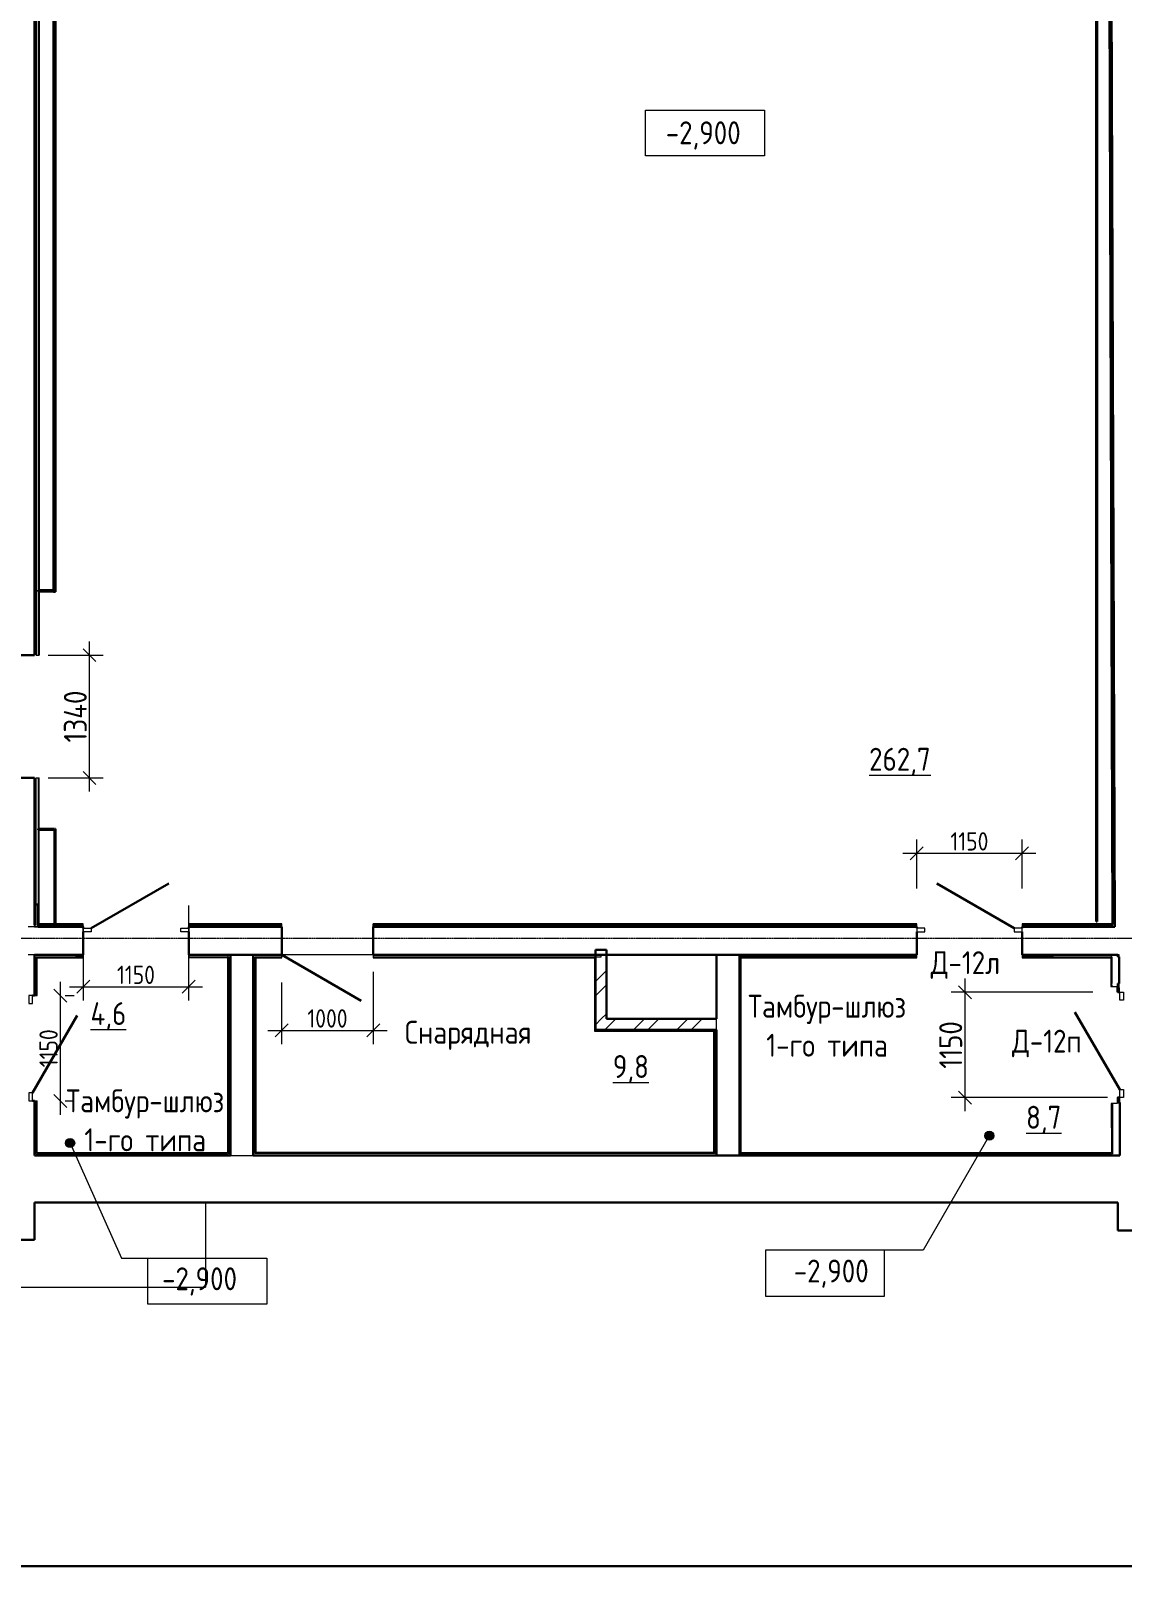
# Model space of a CAD drawing. Header units: millimetres. Extents: x 504091 to 2165846, y 135022 to 442887.
# Drawn here: x 586422 to 598335, y 211142 to 227906 of the extents above; entities that cross this region are included whole.
import ezdxf

# ---------------------------------------------------------------- set-up
doc = ezdxf.new("R2010")
doc.units = ezdxf.units.MM
doc.linetypes.add('ADSK_Линия сетки', pattern=[25, 20, -2.5, 0, -2.5])
doc.linetypes.add('осеваяX2', pattern=[4, 2.5, -0.5, 0.5, -0.5])
doc.layers.get('Defpoints').update_dxf_attribs({"color": 255})
for name, color, linetype, lineweight in [('Аннотация', 7, 'Continuous', 9), ('Двери', 7, 'Continuous', 20), ('Марки дверей', 7, 'Continuous', 20), ('Марки помещений', 7, 'Continuous', 20), ('Оси', 165, 'осеваяX2', 13), ('отметки', 7, 'Continuous', 20), ('Перекрытие', 7, 'Continuous', 18), ('размеры', 7, 'Continuous', 9), ('Стены внутренние', 7, 'Continuous', 18), ('Стены несущие', 7, 'Continuous', 30), ('Стены отделка', 7, 'Continuous', 30), ('Стены штриховка', 7, 'Continuous', 18)]:
    doc.layers.add(name, color=color, linetype=linetype, lineweight=lineweight)
doc.layers.add('Штриховка', color=252, linetype='Continuous')
doc.styles.add('GOST Common_1', font='GOST_Common.ttf', dxfattribs={"width": 0.9, "height": 250})
doc.styles.add('GOST Common_2', font='GOST_Common.ttf', dxfattribs={"width": 0.9, "height": 200})
doc.styles.add('GOST Common_4', font='GOST_Common.ttf', dxfattribs={"width": 0.9, "height": 200})
doc.dimstyles.new('ADSK_Основной_2_5_мм', dxfattribs={"dimscale": 304.8, "dimtxt": 251.428749, "dimasz": 0.463911, "dimexe": 0.492126, "dimexo": 0.492126, "dimgap": 0.098425, "dimtad": 1, "dimdec": 3, "dimrnd": 0.001, "dimdsep": 46, "dimtxsty": 'GOST Common_1', "dimblk1": 'OBLIQUE', "dimblk2": 'OBLIQUE', "dimsah": 1, "dimcen": 0.09, "dimdle": 0.492126, "dimazin": 2, "dimtfac": 1, "dimtdec": 4, "dimtix": 1, "dimtmove": 0, "dimatfit": 3, "dimfxl": 0, "dimtvp": 1, "dimtolj": 1, "dimtzin": 0, "dimlwd": 20, "dimlwe": 20, "dimarcsym": 0})
doc.dimstyles.new('ADSK_Основной_2_5_мм_Округление_до_1_мм', dxfattribs={"dimscale": 304.8, "dimtxt": 251.428749, "dimasz": 0.463911, "dimexe": 0.492126, "dimexo": 0.492126, "dimgap": 0.098425, "dimtad": 1, "dimdec": 0, "dimdsep": 46, "dimtxsty": 'GOST Common_1', "dimblk1": 'OBLIQUE', "dimblk2": 'OBLIQUE', "dimsah": 1, "dimcen": 0.09, "dimdle": 0.492126, "dimazin": 2, "dimtfac": 1, "dimtdec": 4, "dimtix": 1, "dimtmove": 0, "dimatfit": 3, "dimfxl": 0, "dimtvp": 1, "dimtolj": 1, "dimtzin": 0, "dimlwd": 20, "dimlwe": 20, "dimarcsym": 0})
doc.dimstyles.new('ADSK_Основной_2_мм', dxfattribs={"dimscale": 304.8, "dimtxt": 201.142999, "dimasz": 0.463911, "dimexe": 0.492126, "dimexo": 0.492126, "dimgap": 0.098425, "dimtad": 1, "dimrnd": 0.01, "dimdsep": 46, "dimtxsty": 'GOST Common_4', "dimblk1": 'OBLIQUE', "dimblk2": 'OBLIQUE', "dimsah": 1, "dimcen": 0.09, "dimdle": 0.492126, "dimazin": 2, "dimtfac": 1, "dimtdec": 4, "dimtix": 1, "dimtmove": 0, "dimatfit": 3, "dimfxl": 0, "dimtvp": 1, "dimtolj": 1, "dimtzin": 0, "dimlwd": 20, "dimlwe": 20, "dimarcsym": 0})
pattern_1 = [(45, (568099.94, 197753.52), (-235.7317, 235.7317), []), (45, (568257.1, 197753.52), (-235.7317, 235.7317), [])]

# ---------------------------------------------------------------- blocks, each defined once
blk = doc.blocks.new('АС_Дверь_Однопольная_Алюминиевая - 1150х2200 алюм ост EIW30 Д12п-6524472-План подвала')
at = {"layer": 'Двери'}
for p, q in [((-450, -420), (-363, -420)), ((-450, -460), (-450, -420)), ((-363, -460), (-450, -460)), ((-363, -420), (-363, -460)), ((613, -420), (700, -420)), ((613, -460), (613, -420)), ((700, -460), (613, -460)), ((700, -420), (700, -460))]:
    blk.add_line(p, q, dxfattribs=at)
at = {"layer": 'Двери', "lineweight": 30}
blk.add_line((613, -460), (-232, -948), dxfattribs=at)
blk = doc.blocks.new('АС_Дверь_Однопольная_Алюминиевая - 1150х2200 алюм ост EIW30 Д12л-6958117-План подвала')
at = {"layer": 'Двери'}
for p, q in [((-363, -420), (-450, -420)), ((-450, -420), (-450, -460)), ((-450, -460), (-363, -460)), ((-363, -460), (-363, -420)), ((700, -420), (613, -420)), ((613, -420), (613, -460)), ((613, -460), (700, -460)), ((700, -460), (700, -420))]:
    blk.add_line(p, q, dxfattribs=at)
at = {"layer": 'Двери', "lineweight": 30}
blk.add_line((-363, -460), (482, -948), dxfattribs=at)
blk = doc.blocks.new('АС_Дверь_Однопольная_Алюминиевая - 1150х2200 алюм ост EIW30 Д12л-6525024-План подвала')
at = {"layer": 'Двери'}
for p, q in [((-363, -98), (-450, -98)), ((-450, -98), (-450, -138)), ((-450, -138), (-363, -138)), ((-363, -138), (-363, -98)), ((700, -98), (613, -98)), ((613, -98), (613, -138)), ((613, -138), (700, -138)), ((700, -138), (700, -98))]:
    blk.add_line(p, q, dxfattribs=at)
at = {"layer": 'Двери', "lineweight": 30}
blk.add_line((-363, -138), (482, -626), dxfattribs=at)
blk = doc.blocks.new('AC_Дверь_Однопольная_Стальная - 1000х2200Н Л Д7л EI30-6473165-План подвала')
at = {"layer": 'Двери', "lineweight": 30}
blk.add_line((500, 153), (-366, 653), dxfattribs=at)
blk = doc.blocks.new('АС_Дверь_Однопольная_Алюминиевая - 1150х2200 алюм ост EIW30 Д12п-6958020-План подвала')
at = {"layer": 'Двери'}
for p, q in [((-450, -98), (-363, -98)), ((-450, -138), (-450, -98)), ((-363, -138), (-450, -138)), ((-363, -98), (-363, -138)), ((613, -98), (700, -98)), ((613, -138), (613, -98)), ((700, -138), (613, -138)), ((700, -98), (700, -138))]:
    blk.add_line(p, q, dxfattribs=at)
at = {"layer": 'Двери', "lineweight": 30}
blk.add_line((613, -138), (-232, -626), dxfattribs=at)
blk = doc.blocks.new('Высотные отметки - Рамка-12095-План подвала')
at = {"layer": 'Аннотация', "lineweight": 20}
for p, q in [((-6.5, 0), (-6.5, 5)), ((-6.5, 5), (6.5, 5)), ((6.5, 5), (6.5, 0)), ((6.5, 0), (-6.5, 0))]:
    blk.add_line(p, q, dxfattribs=at)
blk = doc.blocks.new('_Oblique')
at = {"color": 0, "linetype": 'ByBlock', "lineweight": -2}
blk.add_line((-0.5, -0.5), (0.5, 0.5), dxfattribs=at)
blk = doc.blocks.new('*D482')
at = {"layer": 'Defpoints', "color": 0, "lineweight": 20, "transparency": 16777216}
for p in [(586647, 217372), (586747, 217372), (586647, 216222)]:
    blk.add_point(p, dxfattribs=at)
at = {"layer": 'размеры', "color": 0, "lineweight": 20, "transparency": 16777216}
for p, q in [((586747, 216072), (586747, 217522)), ((586797, 217372), (586897, 217372)), ((586797, 216222), (586897, 216222))]:
    blk.add_line(p, q, dxfattribs=at)
at = {"layer": 'размеры', "color": 0, "lineweight": 20, "transparency": 16777216, "xscale": 141.4, "yscale": 141.4, "zscale": 141.4}
for p, rotation in [((586747, 217372), 90), ((586747, 216222), 270)]:
    blk.add_blockref('_Oblique', p, dxfattribs=dict(at, rotation=rotation))
at = {"layer": 'размеры', "color": 0, "lineweight": 20, "transparency": 16777216, "insert": (586617, 216797), "char_height": 200, "width": 515.47, "attachment_point": 5, "rotation": 90, "style": 'GOST Common_4'}
blk.add_mtext('\\A1;1150', dxfattribs=at)
blk = doc.blocks.new('*D483')
at = {"layer": 'Defpoints', "color": 0, "lineweight": 20, "transparency": 16777216}
for p in [(588146, 218505), (586996, 218285), (588146, 217469)]:
    blk.add_point(p, dxfattribs=at)
at = {"layer": 'размеры', "color": 0, "lineweight": 20, "transparency": 16777216}
for p, q in [((588146, 218355), (588146, 217319)), ((586996, 218135), (586996, 217319)), ((586846, 217469), (588296, 217469))]:
    blk.add_line(p, q, dxfattribs=at)
at = {"layer": 'размеры', "color": 0, "lineweight": 20, "transparency": 16777216, "xscale": 141.4, "yscale": 141.4, "zscale": 141.4, "rotation": 180}
blk.add_blockref('_Oblique', (586996, 217469), dxfattribs=at)
at = {"layer": 'размеры', "color": 0, "lineweight": 20, "transparency": 16777216, "xscale": 141.4, "yscale": 141.4, "zscale": 141.4}
blk.add_blockref('_Oblique', (588146, 217469), dxfattribs=at)
at = {"layer": 'размеры', "color": 0, "lineweight": 20, "transparency": 16777216, "insert": (587571, 217599), "char_height": 200, "width": 515.47, "attachment_point": 5, "style": 'GOST Common_4'}
blk.add_mtext('\\A1;1150', dxfattribs=at)
blk = doc.blocks.new('*D484')
at = {"layer": 'Defpoints', "color": 0, "lineweight": 20, "transparency": 16777216}
for p in [(590161, 217781), (589161, 217666), (590161, 216993)]:
    blk.add_point(p, dxfattribs=at)
at = {"layer": 'размеры', "color": 0, "lineweight": 20, "transparency": 16777216}
for p, q in [((590161, 217631), (590161, 216843)), ((589161, 217516), (589161, 216843)), ((589011, 216993), (590311, 216993))]:
    blk.add_line(p, q, dxfattribs=at)
at = {"layer": 'размеры', "color": 0, "lineweight": 20, "transparency": 16777216, "xscale": 141.4, "yscale": 141.4, "zscale": 141.4, "rotation": 180}
blk.add_blockref('_Oblique', (589161, 216993), dxfattribs=at)
at = {"layer": 'размеры', "color": 0, "lineweight": 20, "transparency": 16777216, "xscale": 141.4, "yscale": 141.4, "zscale": 141.4}
blk.add_blockref('_Oblique', (590161, 216993), dxfattribs=at)
at = {"layer": 'размеры', "color": 0, "lineweight": 20, "transparency": 16777216, "insert": (589661, 217123), "char_height": 200, "width": 560.47, "attachment_point": 5, "style": 'GOST Common_4'}
blk.add_mtext('\\A1;1000', dxfattribs=at)
blk = doc.blocks.new('*D485')
at = {"layer": 'Defpoints', "color": 0, "lineweight": 20, "transparency": 16777216}
for p in [(597242, 218926), (596092, 218390), (597242, 218390)]:
    blk.add_point(p, dxfattribs=at)
at = {"layer": 'размеры', "color": 0, "lineweight": 20, "transparency": 16777216}
for p, q in [((596092, 218540), (596092, 219076)), ((597242, 218540), (597242, 219076)), ((595942, 218926), (597392, 218926))]:
    blk.add_line(p, q, dxfattribs=at)
at = {"layer": 'размеры', "color": 0, "lineweight": 20, "transparency": 16777216, "xscale": 141.4, "yscale": 141.4, "zscale": 141.4, "rotation": 180}
blk.add_blockref('_Oblique', (596092, 218926), dxfattribs=at)
at = {"layer": 'размеры', "color": 0, "lineweight": 20, "transparency": 16777216, "xscale": 141.4, "yscale": 141.4, "zscale": 141.4}
blk.add_blockref('_Oblique', (597242, 218926), dxfattribs=at)
at = {"layer": 'размеры', "color": 0, "lineweight": 20, "transparency": 16777216, "insert": (596667, 219056), "char_height": 200, "width": 515.47, "attachment_point": 5, "style": 'GOST Common_4'}
blk.add_mtext('\\A1;1150', dxfattribs=at)
blk = doc.blocks.new('*D470')
at = {"layer": 'Defpoints', "color": 0, "lineweight": 20, "transparency": 16777216}
for p in [(598164, 217409), (596618, 216259), (598323, 216259)]:
    blk.add_point(p, dxfattribs=at)
at = {"layer": 'размеры', "color": 0, "lineweight": 20, "transparency": 16777216}
for p, q in [((596618, 217559), (596618, 216109)), ((598014, 217409), (596468, 217409)), ((598173, 216259), (596468, 216259))]:
    blk.add_line(p, q, dxfattribs=at)
at = {"layer": 'размеры', "color": 0, "lineweight": 20, "transparency": 16777216, "xscale": 141.4, "yscale": 141.4, "zscale": 141.4}
for p, rotation in [((596618, 217409), 90), ((596618, 216259), 270)]:
    blk.add_blockref('_Oblique', p, dxfattribs=dict(at, rotation=rotation))
at = {"layer": 'размеры', "color": 0, "lineweight": 20, "transparency": 16777216, "insert": (596463, 216834), "char_height": 250, "width": 644.34, "attachment_point": 5, "rotation": 90, "style": 'GOST Common_1'}
blk.add_mtext('\\A1;1150', dxfattribs=at)
blk = doc.blocks.new('*D474')
at = {"layer": 'Defpoints', "color": 0, "lineweight": 20, "transparency": 16777216}
for p in [(586462, 221089), (587064, 221089), (586462, 219749)]:
    blk.add_point(p, dxfattribs=at)
at = {"layer": 'размеры', "color": 0, "lineweight": 20, "transparency": 16777216}
for p, q in [((587064, 219599), (587064, 221239)), ((586612, 221089), (587214, 221089)), ((586612, 219749), (587214, 219749))]:
    blk.add_line(p, q, dxfattribs=at)
at = {"layer": 'размеры', "color": 0, "lineweight": 20, "transparency": 16777216, "xscale": 141.4, "yscale": 141.4, "zscale": 141.4}
for p, rotation in [((587064, 221089), 90), ((587064, 219749), 270)]:
    blk.add_blockref('_Oblique', p, dxfattribs=dict(at, rotation=rotation))
at = {"layer": 'размеры', "color": 0, "lineweight": 20, "transparency": 16777216, "insert": (586909, 220419), "char_height": 250, "width": 726.16, "attachment_point": 5, "rotation": 90, "style": 'GOST Common_1'}
blk.add_mtext('\\A1;1340', dxfattribs=at)
blk = doc.blocks.new('оси')
at = {"layer": 'Оси', "linetype": 'ADSK_Линия сетки'}
blk.add_line((-3614.3, 22400), (62615.4, 22400), dxfattribs=at)

msp = doc.modelspace()

# ---------------------------------------------------------------- hatches: boundary and pattern name
at = {"layer": 'отметки'}
h = msp.add_hatch(color=256, dxfattribs=at)
edge = h.paths.add_edge_path()
edge.add_arc((586852.0661, 215762.3987), 50, 0, 360)
h = msp.add_hatch(color=256, dxfattribs=at)
edge = h.paths.add_edge_path()
edge.add_arc((596883.86, 215842.2427), 50, 0, 360)
at = {"layer": 'Стены внутренние', "true_color": 0x0080ff}
for points in [[(586681.4068, 223265.8188), (586681.4068, 240364.8405), (586669.4068, 240364.8405), (586669.4068, 223265.8188)], [(586694.3341, 223265.8188), (586694.3341, 240390.6972), (586682.3341, 240390.6972), (586682.3341, 223265.8188)], [(598049.1248, 218179.8405), (598061.1248, 218179.8405), (598061.1248, 237779.8405), (598049.1248, 237779.8405), (598049.1248, 219136.8226)], [(586669.4068, 221779.8405), (586681.4068, 221779.8405), (586681.4068, 223265.8188), (586669.4068, 223265.8188), (586669.4068, 221784.8405)], [(586682.3341, 221779.8405), (586694.3341, 221779.8405), (586694.3341, 223265.8188), (586682.3341, 223265.8188)], [(586514.3341, 221784.8405), (586669.4068, 221784.8405), (586669.4068, 221796.8405), (586514.3341, 221796.8405)], [(586675.4068, 219181.9737), (586675.4068, 219193.9737), (586514.3341, 219193.9737), (586514.3341, 219181.9737)], [(586694.3341, 218153.9737), (586694.3341, 219193.9737), (586682.3341, 219193.9737), (586682.3341, 218153.9737)]]:
    msp.add_hatch(color=150, dxfattribs=at).paths.add_polyline_path(points)
at = {"layer": 'Стены внутренние', "lineweight": 9}
h = msp.add_hatch(dxfattribs=at)
h.set_pattern_fill('FP_2', color=256, style=0, pattern_type=2)
h.set_pattern_definition(pattern_1)
h.paths.add_polyline_path([(592587.0788, 217116.9737), (592707.0788, 217116.9737), (592707.0788, 217816.9737), (592587.0788, 217816.9737)])
h = msp.add_hatch(dxfattribs=at)
h.set_pattern_fill('FP_2', color=256, style=0, pattern_type=2)
h.set_pattern_definition(pattern_1)
h.paths.add_polyline_path([(593907.0788, 216996.9737), (593907.0788, 217116.9737), (592587.0788, 217116.9737), (592587.0788, 216996.9737), (593864.2216, 216996.9737)])

# ---------------------------------------------------------------- linework, layer by layer
at = {"layer": 'отметки', "lineweight": 20}
for p, q in [((586852.0661, 215762.3987), (587414.5145, 214504.7646)), ((596883.86, 215842.2427), (596161.5919, 214591.2377)), ((596161.5919, 214591.2377), (595091.6392, 214591.2377)), ((587414.5145, 214504.7646), (588350.7492, 214504.7646))]:
    msp.add_line(p, q, dxfattribs=at)
at = {"layer": 'отметки'}
for centre in [(586852.0661, 215762.3987), (596883.86, 215842.2427)]:
    msp.add_circle(centre, 50, dxfattribs=at)
at = {"layer": 'Перекрытие'}
for p, q in [((590161.2548, 217816.9737), (589161.2548, 217816.9737)), ((588330.204, 215115.0946), (588330.204, 214188.6204)), ((578914.9373, 214188.6204), (588330.204, 214188.6204))]:
    msp.add_line(p, q, dxfattribs=at)
at = {"layer": 'Стены внутренние'}
for p, q in [((586482.3341, 218141.9737), (586462.3341, 218141.9737)), ((586462.3341, 218121.9737), (586502.3341, 218121.9737)), ((586462.3341, 217372.2344), (586482.3341, 217372.2344))]:
    msp.add_line(p, q, dxfattribs=at)
at = {"layer": 'Стены несущие'}
for p, q in [((586462.3341, 240462.358), (586462.3341, 221088.5225)), ((586669.4068, 240364.8405), (586669.4068, 221796.8405)), ((586681.4068, 240364.8405), (586681.4068, 221779.8405)), ((586682.3341, 240390.6972), (586682.3341, 221779.8405)), ((586694.3341, 240390.6972), (586694.3341, 221779.8405)), ((598186.8382, 237987.9169), (598252.3721, 218121.9737)), ((598049.1248, 237779.8405), (598049.1248, 218179.8405)), ((598061.1248, 218179.8405), (598061.1248, 237779.8405)), ((586502.3341, 221796.8405), (586669.4068, 221796.8405)), ((586502.3341, 221796.8405), (586502.3341, 221784.8405)), ((586669.4068, 221784.8405), (586502.3341, 221784.8405)), ((586669.4068, 221779.8405), (586669.4068, 221784.8405)), ((586669.4068, 221779.8405), (586681.4068, 221779.8405)), ((586682.3341, 221779.8405), (586694.3341, 221779.8405)), ((586462.3341, 221088.5225), (585902.3341, 221088.5225)), ((586462.3341, 219748.5225), (585902.3341, 219748.5225)), ((586462.3341, 218141.9737), (586462.3341, 219748.5225)), ((586502.3341, 219193.9737), (586675.4068, 219193.9737)), ((586502.3341, 219193.9737), (586502.3341, 219181.9737)), ((586675.4068, 219181.9737), (586502.3341, 219181.9737)), ((586675.4068, 219193.9737), (586675.4068, 219181.9737)), ((586682.3341, 218153.9737), (586682.3341, 219193.9737)), ((586682.3341, 219193.9737), (586694.3341, 219193.9737)), ((586694.3341, 219193.9737), (586694.3341, 218153.9737)), ((586502.3341, 218366.0475), (586482.3341, 218366.0475)), ((586502.3341, 218121.9737), (586502.3341, 218366.0475)), ((586502.3341, 218121.9737), (586911.2548, 218121.9737)), ((586996.2548, 218121.9737), (586502.3341, 218121.9737)), ((586682.3341, 218153.9737), (586694.3341, 218153.9737)), ((586996.2548, 218106.9737), (586996.2548, 218121.9737)), ((589161.2548, 218121.9737), (588146.2548, 218121.9737)), ((588146.2548, 218106.9737), (588146.2548, 218121.9737)), ((588211.2548, 218121.9737), (589161.2548, 218121.9737)), ((589161.2548, 217816.9737), (589161.2548, 218121.9737)), ((590161.2548, 218121.9737), (596044.9373, 218121.9737)), ((590161.2548, 217816.9737), (590161.2548, 218121.9737)), ((596092.2548, 218121.9737), (590161.2548, 218121.9737)), ((596092.2548, 218106.9737), (596092.2548, 218121.9737)), ((598252.3721, 218121.9737), (597242.2548, 218121.9737)), ((597242.2548, 218121.9737), (597242.2548, 218106.9737)), ((597584.9373, 218121.9737), (598232.372, 218121.9737)), ((598049.1248, 218179.8405), (598061.1248, 218179.8405)), ((586996.2548, 217816.9737), (586996.2548, 218066.9737)), ((588146.2548, 217816.9737), (588146.2548, 218066.9737)), ((596092.2548, 217816.9737), (596092.2548, 218066.9737)), ((597242.2548, 218066.9737), (597242.2548, 217816.9737)), ((586462.3341, 217372.2889), (586462.3341, 217816.9737)), ((586462.3341, 217816.9737), (586996.2548, 217816.9737)), ((588146.2548, 217816.9737), (589161.2548, 217816.9737)), ((588601.6134, 217816.9737), (588601.6134, 215625.0946)), ((588851.6134, 215625.0946), (588851.6134, 217816.9737)), ((596092.2548, 217816.9737), (590161.2548, 217816.9737)), ((592707.0788, 217871.0241), (592587.0788, 217871.0241)), ((592587.0788, 217871.0241), (592587.0788, 216996.9737)), ((592707.0788, 217116.9737), (592707.0788, 217871.0241)), ((593907.0788, 217816.9737), (593907.0788, 217116.9737)), ((594157.0788, 215625.0946), (594157.0788, 217816.9737)), ((597242.2548, 217816.9737), (598287.2268, 217816.9737)), ((598287.2268, 217816.9737), (598287.2268, 217796.9737)), ((598287.2268, 217796.9737), (598302.0644, 217796.9737)), ((598303.0309, 217503.5225), (598302.0644, 217796.9737)), ((598287.2268, 217503.5225), (598287.2268, 217408.5225)), ((598303.0309, 217503.5225), (598287.2268, 217503.5225)), ((598303.0309, 217503.5225), (598303.0309, 217503.5225)), ((586462.3341, 217372.2889), (586442.3341, 217372.2889)), ((598287.2268, 217408.5225), (598307.2268, 217408.5225)), ((593907.0788, 217116.9737), (592707.0788, 217116.9737)), ((592587.0788, 216996.9737), (593907.0788, 216996.9737)), ((593907.0788, 215625.0946), (593907.0788, 216996.9737)), ((586462.3341, 216222.2889), (586442.3341, 216222.2889)), ((586462.3341, 215625.0946), (586462.3341, 216222.2889)), ((598287.2268, 216258.5225), (598287.2268, 216203.5225)), ((598307.2268, 216258.5225), (598287.2268, 216258.5225)), ((598287.2268, 216203.5225), (598307.3127, 216203.5225)), ((598309.2178, 215625.0946), (598307.3127, 216203.5225)), ((588601.6134, 215625.0946), (586462.3341, 215625.0946)), ((598309.2178, 215625.0946), (588851.6134, 215625.0946)), ((598287.2268, 215115.0946), (586462.3341, 215115.0946)), ((586462.3341, 215115.0946), (586462.3341, 214704.4633)), ((598287.2268, 215115.0946), (598287.2268, 214809.1383)), ((598287.2268, 214809.1383), (604277.5043, 214809.1383)), ((586462.3341, 214704.4633), (578914.9373, 214704.4633)), ((604316.891, 211141.8607), (578914.9373, 211141.8607))]:
    msp.add_line(p, q, dxfattribs=at)
at = {"layer": 'Стены отделка', "lineweight": 9}
for p, q in [((586482.3341, 240402.4004), (586482.3341, 221088.5225)), ((586502.3341, 240402.4432), (586502.3341, 221088.5225)), ((586514.3341, 240390.4688), (586514.3341, 221088.5225)), ((598154.8384, 237987.8114), (598220.2664, 218153.9737)), ((598252.3723, 218121.9127), (598186.8382, 237987.9169)), ((586482.3341, 221088.5225), (586514.3341, 221088.5225)), ((586482.3341, 218141.9737), (586482.3341, 219748.5225)), ((586482.3341, 219748.5225), (586514.3341, 219748.5225)), ((586502.3341, 219748.5225), (586502.3341, 218366.0475)), ((586514.3341, 218153.9737), (586514.3341, 219748.5225)), ((586512.3341, 218141.9737), (586502.3341, 218141.9737)), ((586996.2548, 218153.9737), (586514.3341, 218153.9737)), ((586911.2548, 218141.9737), (586996.2548, 218141.9737)), ((586996.2548, 218121.9737), (586911.2548, 218121.9737)), ((586996.2548, 218121.9737), (586996.2548, 218153.9737)), ((588146.2548, 218121.9737), (588146.2548, 218153.9737)), ((589161.2548, 218153.9737), (588146.2548, 218153.9737)), ((588146.2548, 218141.9737), (588211.2548, 218141.9737)), ((588146.2548, 218121.9737), (588211.2548, 218121.9737)), ((589161.2548, 218121.9737), (589161.2548, 218153.9737)), ((590161.2548, 218121.9737), (590161.2548, 218153.9737)), ((596092.2548, 218153.9737), (590161.2548, 218153.9737)), ((596044.9373, 218141.9737), (596092.2548, 218141.9737)), ((596044.9373, 218121.9737), (596092.2548, 218121.9737)), ((596092.2548, 218121.9737), (596092.2548, 218153.9737)), ((597242.2548, 218153.9737), (597242.2548, 218121.9737)), ((598220.2664, 218153.9737), (597242.2548, 218153.9737)), ((597242.2548, 218141.9737), (597584.9373, 218141.9737)), ((597242.2548, 218121.9737), (597584.9373, 218121.9737)), ((598232.306, 218141.9737), (598232.273, 218151.9737)), ((586482.3341, 217796.9737), (586492.3341, 217796.9737)), ((586494.3341, 217372.2344), (586494.3341, 217784.9737)), ((586494.3341, 217784.9737), (586996.2548, 217784.9737)), ((586996.2548, 217796.9737), (586911.2548, 217796.9737)), ((586996.2548, 217816.9737), (586996.2548, 217784.9737)), ((588146.2548, 217816.9737), (588146.2548, 217784.9737)), ((588146.2548, 217796.9737), (588211.2548, 217796.9737)), ((588569.6134, 217784.9737), (588146.2548, 217784.9737)), ((588569.6134, 217784.9737), (588569.6134, 215657.0946)), ((588581.6134, 217796.9737), (588571.6134, 217796.9737)), ((588581.6134, 217796.9737), (588581.6134, 215645.0946)), ((588871.6134, 215646.6473), (588871.6134, 217796.9737)), ((588883.6134, 217784.9737), (589161.2548, 217784.9737)), ((588883.6134, 215658.6473), (588883.6134, 217784.9737)), ((589161.2548, 217784.9737), (589161.2548, 217816.9737)), ((590161.2548, 217816.9737), (590161.2548, 217784.9737)), ((590161.2548, 217784.9737), (592575.0788, 217784.9737)), ((592575.0788, 217784.9737), (592575.0788, 216986.9737)), ((592587.0788, 217796.9737), (592647.0788, 217796.9737)), ((592647.0788, 217796.9737), (592647.0788, 217816.9737)), ((594182.4373, 217796.9737), (594157.0788, 217796.9737)), ((594161.0788, 217796.9737), (594161.0788, 215645.0946)), ((594173.0788, 215657.0946), (594173.0788, 217784.9737)), ((594173.0788, 217784.9737), (596092.2548, 217784.9737)), ((594177.0788, 215645.0946), (594177.0788, 217796.9737)), ((594182.4373, 217816.9737), (594182.4373, 217796.9737)), ((596092.2548, 217796.9737), (596044.9373, 217796.9737)), ((596092.2548, 217784.9737), (596092.2548, 217816.9737)), ((597242.2548, 217816.9737), (597242.2548, 217784.9737)), ((597584.9373, 217796.9737), (597242.2548, 217796.9737)), ((597242.2548, 217784.9737), (598210.1034, 217784.9737)), ((598210.1034, 217784.9737), (598211.134, 217472.0814)), ((598222.064, 217796.9737), (598212.0639, 217796.9737)), ((598301.9985, 217816.9737), (598287.2268, 217816.9737)), ((598302.0644, 217796.9737), (598301.9985, 217816.9737)), ((586482.3341, 217522.2889), (586482.3341, 217372.2344)), ((598211.134, 217472.0814), (598276.1336, 217472.2955)), ((598223.1339, 217472.1209), (598223.0305, 217503.5225)), ((598276.1336, 217472.2955), (598276.3335, 217411.6304)), ((598303.3333, 217411.7194), (598303.0309, 217503.5225)), ((586462.3341, 217372.2889), (586482.3341, 217372.2889)), ((586482.3341, 217372.2344), (586494.3341, 217372.2344)), ((598276.3335, 217411.6304), (598303.3333, 217411.7194)), ((592577.0788, 216984.9737), (593875.0788, 216984.9737)), ((593875.0788, 216984.9737), (593875.0788, 215658.6473)), ((593887.0788, 216996.9737), (593887.0788, 215646.6473)), ((586462.3341, 216222.2889), (586482.3341, 216222.2889)), ((586482.3341, 216222.2344), (586494.3341, 216222.2344)), ((586494.3341, 215657.0946), (586494.3341, 216222.2344)), ((598280.3383, 216195.6971), (598215.3387, 216195.483)), ((598215.3387, 216195.483), (598217.1119, 215657.0946)), ((598287.2268, 216258.5225), (598280.1314, 216258.5225)), ((598280.1314, 216258.5225), (598280.3383, 216195.6971)), ((598307.3127, 216203.5225), (598307.1315, 216258.5225)), ((586482.3341, 215645.0946), (586482.3341, 215655.0946)), ((586482.3341, 215645.0946), (588581.6134, 215645.0946)), ((586494.3341, 215657.0946), (588569.6134, 215657.0946)), ((588851.6134, 215626.6473), (593907.0788, 215626.6473)), ((593887.0788, 215646.6473), (588871.6134, 215646.6473)), ((593875.0788, 215658.6473), (588883.6134, 215658.6473)), ((594161.0788, 215645.0946), (598229.1515, 215645.0946)), ((598217.1119, 215657.0946), (594173.0788, 215657.0946))]:
    msp.add_line(p, q, dxfattribs=at)
at = {"layer": 'Стены штриховка'}
for p, q in [((586512.3341, 221088.5225), (586512.3341, 240392.4646)), ((598156.8384, 237987.818), (598222.273, 218151.9737)), ((598166.8383, 237987.851), (598232.273, 218151.9737)), ((586512.3341, 218151.9737), (586512.3341, 219748.5225)), ((586502.3341, 218121.9737), (586394.6333, 218121.9737)), ((586462.3341, 218141.9737), (586462.3341, 218121.9737)), ((586996.2548, 218151.9737), (586512.3341, 218151.9737)), ((586911.2548, 218141.9737), (586512.3341, 218141.9737)), ((589161.2548, 218151.9737), (588146.2548, 218151.9737)), ((588211.2548, 218141.9737), (589161.2548, 218141.9737)), ((596092.2548, 218151.9737), (590161.2548, 218151.9737)), ((590161.2548, 218141.9737), (596044.9373, 218141.9737)), ((596044.9373, 218141.9737), (596044.9373, 218141.9737)), ((598222.273, 218151.9737), (597242.2548, 218151.9737)), ((597584.9373, 218141.9737), (597584.9373, 218141.9737)), ((597584.9373, 218141.9737), (598232.306, 218141.9737)), ((586462.3341, 217816.9737), (586394.6333, 217816.9737)), ((586482.3341, 217796.9737), (586482.3341, 217522.2889)), ((586492.3341, 217796.9737), (586911.2548, 217796.9737)), ((586492.3341, 217372.2344), (586492.3341, 217786.9737)), ((586492.3341, 217786.9737), (586996.2548, 217786.9737)), ((588146.2548, 217786.9737), (588571.6134, 217786.9737)), ((588211.2548, 217796.9737), (588571.6134, 217796.9737)), ((588571.6134, 217786.9737), (588571.6134, 215655.0946)), ((588871.6134, 217796.9737), (589161.2548, 217796.9737)), ((588881.6134, 217786.9737), (589161.2548, 217786.9737)), ((588881.6134, 215656.6473), (588881.6134, 217786.9737)), ((590161.2548, 217796.9737), (592587.0788, 217796.9737)), ((590161.2548, 217786.9737), (592577.0788, 217786.9737)), ((592577.0788, 217786.9737), (592577.0788, 216984.9737)), ((594171.0788, 215655.0946), (594171.0788, 217786.9737)), ((594171.0788, 217786.9737), (596092.2548, 217786.9737)), ((596044.9373, 217796.9737), (594182.4373, 217796.9737)), ((597242.2548, 217786.9737), (598212.0969, 217786.9737)), ((597584.9373, 217796.9737), (598212.0639, 217796.9737)), ((598212.0969, 217786.9737), (598213.134, 217472.088)), ((598222.064, 217796.9737), (598223.0305, 217503.5225)), ((593907.0788, 216996.9737), (593907.0788, 217116.9737)), ((592575.0788, 216986.9737), (593877.0788, 216986.9737)), ((592575.0788, 216986.9737), (592575.0788, 216984.9737)), ((592575.0788, 216984.9737), (592577.0788, 216984.9737)), ((593877.0788, 216986.9737), (593877.0788, 215656.6473)), ((586482.3341, 215655.0946), (586482.3341, 216222.2815)), ((586492.3341, 215655.0946), (586492.3341, 216222.2344)), ((598217.3387, 216195.4896), (598219.1185, 215655.0946)), ((598227.3386, 216195.5225), (598229.1515, 215645.0946)), ((588571.6134, 215655.0946), (586492.3341, 215655.0946)), ((588601.6134, 215625.0946), (588851.6134, 215625.0946)), ((593877.0788, 215656.6473), (588881.6134, 215656.6473)), ((598219.1185, 215655.0946), (594171.0788, 215655.0946))]:
    msp.add_line(p, q, dxfattribs=at)

# ---------------------------------------------------------------- block references
at = {"layer": 'Аннотация', "lineweight": 20, "xscale": 99.99999999999993, "yscale": 99.99999999999993, "zscale": 99.99999999999993}
msp.add_blockref('Высотные отметки - Рамка-12095-План подвала', (593781.5257, 226539.8032), dxfattribs=at)
at = {"layer": 'Двери'}
for name, p, rotation in [('АС_Дверь_Однопольная_Алюминиевая - 1150х2200 алюм ост EIW30 Д12п-6958020-План подвала', (587696.2548, 217969.4737), 180), ('АС_Дверь_Однопольная_Алюминиевая - 1150х2200 алюм ост EIW30 Д12л-6525024-План подвала', (596792.2548, 217969.4737), 180), ('AC_Дверь_Однопольная_Стальная - 1000х2200Н Л Д7л EI30-6473165-План подвала', (589661.2548, 217969.4737), 180), ('АС_Дверь_Однопольная_Алюминиевая - 1150х2200 алюм ост EIW30 Д12л-6958117-План подвала', (585982.3341, 216672.2889), 89.9999999999999), ('АС_Дверь_Однопольная_Алюминиевая - 1150х2200 алюм ост EIW30 Д12п-6524472-План подвала', (598767.2268, 216958.5225), 269.9999999999999)]:
    msp.add_blockref(name, p, dxfattribs=dict(at, rotation=rotation))
at = {"layer": 'отметки', "lineweight": 20, "extrusion": (0, 0, -1), "xscale": 99.99999999999993, "yscale": 99.99999999999993, "zscale": 99.99999999999993, "rotation": 180}
msp.add_blockref('Высотные отметки - Рамка-12095-План подвала', (-595091.6392, 214591.2377), dxfattribs=at)
at = {"layer": 'отметки', "lineweight": 20, "xscale": 99.99999999999993, "yscale": 99.99999999999993, "zscale": 99.99999999999993, "rotation": 180}
msp.add_blockref('Высотные отметки - Рамка-12095-План подвала', (588350.7492, 214504.7646), dxfattribs=at)
at = {"layer": 'Штриховка'}
msp.add_blockref('оси', (561599.5026, 195598.5225), dxfattribs=at)

# ---------------------------------------------------------------- texts
at = {"layer": 'Марки дверей', "lineweight": 9, "char_height": 250, "width": 803.7, "attachment_point": 5, "line_spacing_factor": 1.022766, "style": 'GOST Common_2'}
for s, insert in [('\\pt450,900,1350,1800,2250,2700,3150,3600,4050,4500,4950,5400,5850,6300,6750,7200,7650,8100,8550,9000,9450,9900,10350,10800,11250,11700,12150,12600,13050,13500,13950,14400;Д-12л', (596623.5119, 217705.6649)), ('\\pt450,900,1350,1800,2250,2700,3150,3600,4050,4500,4950,5400,5850,6300,6750,7200,7650,8100,8550,9000,9450,9900,10350,10800,11250,11700,12150,12600,13050,13500,13950,14400;Д-12п', (597512.3498, 216849.1866))]:
    msp.add_mtext(s, dxfattribs=dict(at, insert=insert))
at = {"layer": 'Марки помещений', "lineweight": 9, "char_height": 250, "attachment_point": 5, "line_spacing_factor": 1.022766, "style": 'GOST Common_2'}
for s, insert, width in [('\\pt450,900,1350,1800,2250,2700,3150,3600,4050,4500,4950,5400,5850,6300,6750,7200,7650,8100,8550,9000,9450,9900,10350,10800,11250,11700,12150,12600,13050,13500,13950,14400;{\\L262,7}', (595908.0757, 219923.4541), 726.3), ('\\pt450,900,1350,1800,2250,2700,3150,3600,4050,4500,4950,5400,5850,6300,6750,7200,7650,8100,8550,9000,9450,9900,10350,10800,11250,11700,12150,12600,13050,13500,13950,14400;{\\L4,6}', (587270.0615, 217146.6241), 423), ('\\pt450,900,1350,1800,2250,2700,3150,3600,4050,4500,4950,5400,5850,6300,6750,7200,7650,8100,8550,9000,9450,9900,10350,10800,11250,11700,12150,12600,13050,13500,13950,14400;Тамбур-шлюз 1-го типа', (595113.6997, 217043.2911), 1912.831003), ('\\pt450,900,1350,1800,2250,2700,3150,3600,4050,4500,4950,5400,5850,6300,6750,7200,7650,8100,8550,9000,9450,9900,10350,10800,11250,11700,12150,12600,13050,13500,13950,14400;Снарядная', (591196.7524, 216938.1081), 1488.6), ('\\pt450,900,1350,1800,2250,2700,3150,3600,4050,4500,4950,5400,5850,6300,6750,7200,7650,8100,8550,9000,9450,9900,10350,10800,11250,11700,12150,12600,13050,13500,13950,14400;{\\L9,8}', (592972.4491, 216568.9796), 405), ('\\pt450,900,1350,1800,2250,2700,3150,3600,4050,4500,4950,5400,5850,6300,6750,7200,7650,8100,8550,9000,9450,9900,10350,10800,11250,11700,12150,12600,13050,13500,13950,14400;Тамбур-шлюз 1-го типа', (587671.9752, 216010.1952), 1673.1), ('\\pt450,900,1350,1800,2250,2700,3150,3600,4050,4500,4950,5400,5850,6300,6750,7200,7650,8100,8550,9000,9450,9900,10350,10800,11250,11700,12150,12600,13050,13500,13950,14400;{\\L8,7}', (597477.6658, 216014.816), 405)]:
    msp.add_mtext(s, dxfattribs=dict(at, insert=insert, width=width))
at = {"layer": 'отметки', "lineweight": 20, "char_height": 250, "width": 1028.822569, "attachment_point": 1, "line_spacing_factor": 1.022761, "style": 'GOST Common_1'}
for insert in [(593352.8496, 226916.5103), (594749.6859, 214490.1873), (587855.8745, 214405.5127)]:
    msp.add_mtext('-2,900', dxfattribs=dict(at, insert=insert))

# ---------------------------------------------------------------- dimensions: what is measured, and where the dimension line sits
at = {"layer": 'размеры', "lineweight": 20}
for base, p1, p2, dimstyle, override, picture, middle in [((587063.8388, 221088.5225), (586462.3341, 219748.5225), (586462.3341, 221088.5225), 'ADSK_Основной_2_5_мм_Округление_до_1_мм', {"dimpost": '<>', "dimfxl": 1340}, '*D474', (586908.8388, 220418.5225)), ((586746.7397, 217372.2889), (586646.7548, 216222.2889), (586646.7548, 217372.2889), 'ADSK_Основной_2_мм', {"dimpost": '<>', "dimfxl": 1150}, '*D482', (586616.7397, 216797.2889)), ((596618.2283, 216258.5225), (598164.1214, 217408.5225), (598323.3885, 216258.5225), 'ADSK_Основной_2_5_мм', {"dimpost": '<>', "dimfxl": 1160.976325}, '*D470', (596463.2283, 216833.5225))]:
    dim = msp.add_linear_dim(base=base, p1=p1, p2=p2, angle=90, dimstyle=dimstyle, override=override, dxfattribs=at)
    dim.commit()
    dim.dimension.update_dxf_attribs({"geometry": picture, "text_midpoint": middle})
for base, p1, p2, override, picture, middle in [((597242.2548, 218925.8682), (596092.2548, 218389.7638), (597242.2548, 218389.7638), {"dimpost": '<>', "dimfxl": 1150}, '*D485', (596667.2548, 219055.8682)), ((588146.2548, 217468.6782), (586996.2548, 218284.9801), (588146.2548, 218504.8335), {"dimpost": '<>', "dimfxl": 1170.826852}, '*D483', (587571.2548, 217598.6782)), ((590161.2548, 216992.8639), (589161.2548, 217666.3847), (590161.2548, 217780.7085), {"dimpost": '<>', "dimfxl": 1006.513748}, '*D484', (589661.2548, 217122.8639))]:
    dim = msp.add_linear_dim(base=base, p1=p1, p2=p2, dimstyle='ADSK_Основной_2_мм', override=override, dxfattribs=at)
    dim.commit()
    dim.dimension.update_dxf_attribs({"geometry": picture, "text_midpoint": middle})

doc.saveas('drawing.dxf')
